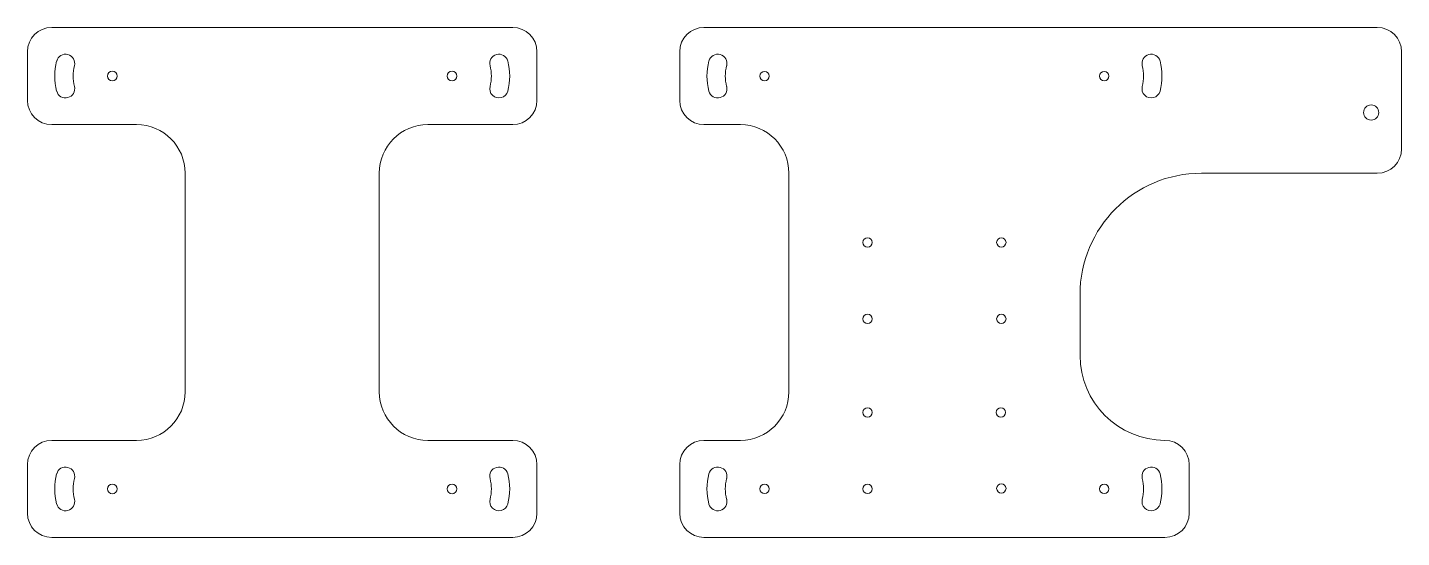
# Model space of a CAD drawing. Header units: inches. Extents: x 3.1 to 31.4, y 5.8 to 16.3.
import ezdxf

# ---------------------------------------------------------------- set-up
doc = ezdxf.new("R2010")
doc.units = ezdxf.units.IN
doc.header["$MEASUREMENT"] = 0

msp = doc.modelspace()

# ---------------------------------------------------------------- linework, layer by layer
at = {"color": 7, "linetype": 'Continuous', "lineweight": 15}
for p, q in [((13.109, 16.263), (3.609, 16.263)), ((30.926, 16.263), (17.051, 16.263)), ((3.109, 15.763), (3.109, 14.763)), ((13.609, 14.763), (13.609, 15.763)), ((16.551, 15.763), (16.551, 14.763)), ((31.426, 13.763), (31.426, 15.763)), ((3.609, 14.263), (5.359, 14.263)), ((11.359, 14.263), (13.109, 14.263)), ((17.051, 14.263), (17.801, 14.263)), ((6.359, 13.263), (6.359, 8.763)), ((10.359, 8.763), (10.359, 13.263)), ((18.801, 13.263), (18.801, 8.763)), ((27.301, 13.263), (30.926, 13.263)), ((24.801, 9.513), (24.801, 10.763)), ((5.359, 7.763), (3.609, 7.763)), ((13.109, 7.763), (11.359, 7.763)), ((17.801, 7.763), (17.051, 7.763)), ((3.109, 7.263), (3.109, 6.263)), ((13.609, 6.263), (13.609, 7.263)), ((16.551, 7.263), (16.551, 6.263)), ((27.051, 6.263), (27.051, 7.263)), ((3.609, 5.763), (13.109, 5.763)), ((17.051, 5.763), (26.551, 5.763))]:
    msp.add_line(p, q, dxfattribs=at)
for centre, radius in [((4.859, 15.263), 0.099), ((11.859, 15.263), 0.099), ((18.301, 15.263), 0.0968), ((25.301, 15.263), 0.0968), ((30.801, 14.512), 0.156), ((20.423, 11.838), 0.0968), ((23.179, 11.838), 0.0967), ((20.423, 10.263), 0.0968), ((23.179, 10.263), 0.0968), ((20.423, 8.338), 0.0968), ((23.17, 8.338), 0.0968), ((4.859, 6.763), 0.099), ((11.859, 6.763), 0.099), ((18.301, 6.763), 0.0968), ((20.423, 6.763), 0.0968), ((23.179, 6.772), 0.0968), ((25.301, 6.763), 0.0968)]:
    msp.add_circle(centre, radius, dxfattribs=at)
for centre, radius, start, end in [((3.609, 15.763), 0.5, 90, 180), ((13.109, 15.763), 0.5, 0, 90), ((17.051, 15.763), 0.5, 90, 180), ((30.926, 15.763), 0.5, 0, 90), ((3.894, 15.524), 0.189, 345, 165), ((12.825, 15.524), 0.189, 15, 195), ((17.336, 15.524), 0.189, 345, 165), ((26.267, 15.524), 0.189, 15, 195), ((4.869, 15.263), 1.199, 165, 195), ((4.869, 15.263), 0.821, 165, 195), ((11.849, 15.263), 0.821, 345, 15), ((11.849, 15.263), 1.199, 345, 15), ((18.311, 15.263), 1.199, 165, 195), ((18.311, 15.263), 0.821, 165, 195), ((25.291, 15.263), 0.821, 345, 15), ((25.291, 15.263), 1.199, 345, 15), ((3.894, 15.001), 0.189, 195, 15), ((12.825, 15.001), 0.189, 165, 345), ((17.336, 15.001), 0.189, 195, 15), ((26.267, 15.001), 0.189, 165, 345), ((3.609, 14.763), 0.5, 180, 270), ((13.109, 14.763), 0.5, 270, 0), ((17.051, 14.763), 0.5, 180, 270), ((5.359, 13.263), 1, 0, 90), ((11.359, 13.263), 1, 90, 180), ((17.801, 13.263), 1, 0, 90), ((30.926, 13.763), 0.5, 270, 0), ((27.301, 10.763), 2.5, 90, 180), ((26.551, 9.513), 1.75, 180, 270), ((5.359, 8.763), 1, 270, 0), ((11.359, 8.763), 1, 180, 270), ((17.801, 8.763), 1, 270, 0), ((3.609, 7.263), 0.5, 90, 180), ((13.109, 7.263), 0.5, 0, 90), ((17.051, 7.263), 0.5, 90, 180), ((26.551, 7.263), 0.5, 0, 90), ((3.894, 7.024), 0.189, 345, 165), ((12.825, 7.024), 0.189, 15, 195), ((17.336, 7.024), 0.189, 345, 165), ((26.267, 7.024), 0.189, 15, 195), ((4.869, 6.763), 1.199, 165, 195), ((4.869, 6.763), 0.821, 165, 195), ((11.849, 6.763), 0.821, 345, 15), ((11.849, 6.763), 1.199, 345, 15), ((18.311, 6.763), 1.199, 165, 195), ((18.311, 6.763), 0.821, 165, 195), ((25.291, 6.763), 0.821, 345, 15), ((25.291, 6.763), 1.199, 345, 15), ((3.894, 6.501), 0.189, 195, 15), ((12.825, 6.501), 0.189, 165, 345), ((17.336, 6.501), 0.189, 195, 15), ((26.267, 6.501), 0.189, 165, 345), ((3.609, 6.263), 0.5, 180, 270), ((13.109, 6.263), 0.5, 270, 0), ((17.051, 6.263), 0.5, 180, 270), ((26.551, 6.263), 0.5, 270, 0)]:
    msp.add_arc(centre, radius, start, end, dxfattribs=at)

doc.saveas('drawing.dxf')
